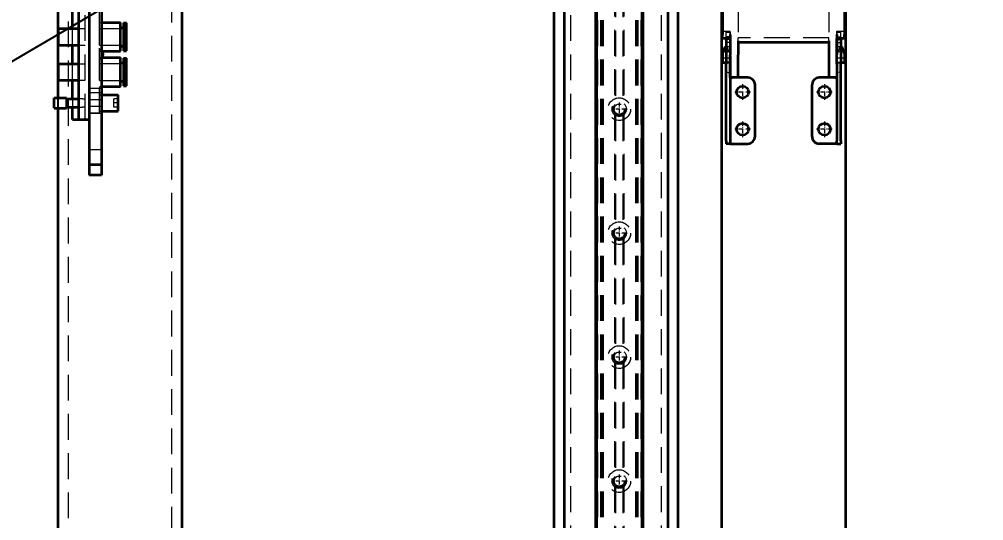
# Model space of a CAD drawing. Header units: millimetres. Extents: x -10155 to 20189, y -25550 to -22580.
# Drawn here: x -9715.1 to -9248.4, y -23604.2 to -23361.5 of the extents above; entities that cross this region are included whole.
import ezdxf

# ---------------------------------------------------------------- set-up
doc = ezdxf.new("R2010")
doc.units = ezdxf.units.MM
for name, pattern in [('CENTER-HOKUTO', [23, 20, -1, 1, -1]), ('DASHDOT', [18.5, 12, -3, 0.5, -3]), ('DASHSPACE', [30, 12, -18]), ('HIDDEN-HOKUTO', [3.8, 2.5, -1.3])]:
    doc.linetypes.add(name, pattern=pattern)
doc.layers.add('AM_7', color=2, linetype='CENTER-HOKUTO', lineweight=30)
doc.layers.add('AM_HID', color=1, linetype='HIDDEN-HOKUTO', lineweight=25)
doc.layers.add('word_dim', color=253, linetype='Continuous')
doc.styles.get("Standard").update_dxf_attribs({"font": 'romans.shx', "bigfont": 'bigfont.shx'})
doc.dimstyles.new('RS-1-5', dxfattribs={"dimscale": 5, "dimtxt": 3.5, "dimasz": 3, "dimexe": 1, "dimexo": 0, "dimgap": 1, "dimtad": 3, "dimdsep": 46, "dimtxsty": 'Standard', "dimblk1": 'OPEN', "dimblk2": 'OPEN', "dimsah": 1, "dimcen": 0, "dimclrd": 256, "dimclre": 256, "dimclrt": 3, "dimadec": 0, "dimazin": 0, "dimtfac": 1, "dimtmove": 0, "dimatfit": 3, "dimldrblk": 'OPEN', "dimfxl": 0, "dimtolj": 1, "dimtzin": 0, "dimarcsym": 0})

# ---------------------------------------------------------------- blocks, each defined once
blk = doc.blocks.new('_Open')
at = {"color": 0, "lineweight": -2}
for p, q in [((-1, 0.167), (0, 0)), ((-1, -0.167), (0, 0)), ((0, 0), (-1, 0))]:
    blk.add_line(p, q, dxfattribs=at)
blk = doc.blocks.new('*D754')
at = {"layer": 'DEFPOINTS', "color": 0, "ltscale": 2}
for p in [(-8616.25, -22750.69), (-9696.25, -23547.81), (-8616.25, -23589.18)]:
    blk.add_point(p, dxfattribs=at)
at = {"layer": 'word_dim', "lineweight": -2, "ltscale": 2}
for p, q in [((-9696.25, -23547.81), (-9696.25, -22745.69)), ((-8616.25, -23589.18), (-8616.25, -22745.69)), ((-9681.25, -22750.69), (-8631.25, -22750.69))]:
    blk.add_line(p, q, dxfattribs=at)
at = {"layer": 'word_dim', "lineweight": -2, "ltscale": 2, "xscale": 15, "yscale": 15, "zscale": 15, "rotation": 180}
blk.add_blockref('_Open', (-9696.25, -22750.69), dxfattribs=at)
at = {"layer": 'word_dim', "lineweight": -2, "ltscale": 2, "xscale": 15, "yscale": 15, "zscale": 15}
blk.add_blockref('_Open', (-8616.25, -22750.69), dxfattribs=at)
at = {"layer": 'word_dim', "color": 3, "ltscale": 2, "insert": (-9156.25, -22736.94), "char_height": 17.5, "attachment_point": 5}
blk.add_mtext('\\A1;1080', dxfattribs=at)
blk = doc.blocks.new('aa1')
for p, q in [((0, 0), (-1, 0)), ((-0.4, 0.067), (0, 0)), ((-0.4, -0.067), (0, 0))]:
    blk.add_line(p, q)
blk = doc.blocks.new('aa2')
blk.add_circle((0, 0), 1)
blk = doc.blocks.new('*D766')
at = {"layer": 'DEFPOINTS', "color": 0, "linetype": 'Continuous', "ltscale": 2}
for p in [(-9535.71, -23274.56), (-9926.47, -23504.05), (-9926.47, -23504.05)]:
    blk.add_point(p, dxfattribs=at)
at = {"layer": 'word_dim', "linetype": 'Continuous', "lineweight": -2, "ltscale": 2}
blk.add_line((-9568.05, -23293.55), (-9894.14, -23485.06), dxfattribs=at)
at = {"layer": 'word_dim', "linetype": 'Continuous', "lineweight": -2, "ltscale": 2, "xscale": 37.5, "yscale": 37.5, "zscale": 37.5}
for name, p, rotation in [('aa1', (-9535.71, -23274.56), 30.42543212803044), ('aa2', (-9926.47, -23504.05), 210.4254321280304)]:
    blk.add_blockref(name, p, dxfattribs=dict(at, rotation=rotation))
at = {"layer": 'word_dim', "color": 3, "linetype": 'Continuous', "ltscale": 2, "insert": (-9731.09, -23389.31), "char_height": 0.000005, "attachment_point": 5, "rotation": 30.4254}
blk.add_mtext('\\A1;453.17', dxfattribs=at)

msp = doc.modelspace()

# ---------------------------------------------------------------- linework, layer by layer
at = {"color": 7, "lineweight": 35}
for p, q in [((-9681.248, -23188.004), (-9681.248, -23432.004)), ((-9675.248, -23188.004), (-9675.248, -23432.004)), ((-9686.248, -23410.004), (-9686.248, -23211.004)), ((-9696.248, -23399.504), (-9696.248, -23355.004)), ((-9636.248, -23725.004), (-9636.248, -23355.504)), ((-9456.248, -23795.004), (-9456.248, -23355.504)), ((-9451.248, -23850.004), (-9451.248, -23355.504)), ((-9436.248, -23355.504), (-9436.248, -23850.004)), ((-9435.827, -23355.504), (-9435.827, -23850.004)), ((-9435.748, -23355.504), (-9435.748, -23849.004)), ((-9413.748, -23355.504), (-9413.748, -23849.004)), ((-9413.668, -23355.504), (-9413.668, -23850.004)), ((-9413.248, -23355.504), (-9413.248, -23850.004)), ((-9401.248, -23355.504), (-9401.248, -23850.004)), ((-9396.248, -23795.004), (-9396.248, -23355.504)), ((-9375.248, -23355.504), (-9375.248, -23783.004)), ((-9315.248, -23355.504), (-9315.248, -23783.004)), ((-9323.248, -23372.706), (-9367.248, -23372.706)), ((-9323.248, -23372.706), (-9367.248, -23372.706)), ((-9373.047, -23420.376), (-9373.047, -23383.067)), ((-9371.047, -23383.067), (-9371.047, -23420.376)), ((-9319.447, -23383.067), (-9319.447, -23420.376)), ((-9317.447, -23420.376), (-9317.447, -23383.067)), ((-9359.047, -23418.203), (-9359.047, -23393.203)), ((-9331.447, -23418.203), (-9331.447, -23393.203)), ((-9696.248, -23725.004), (-9696.248, -23404.504))]:
    msp.add_line(p, q, dxfattribs=at)
at = {"color": 7, "lineweight": 35, "ltscale": 0.225}
for p, q in [((-9689.248, -23366.004), (-9689.248, -23357.004)), ((-9689.248, -23383.004), (-9689.248, -23374.004))]:
    msp.add_line(p, q, dxfattribs=at)
at = {"color": 7, "lineweight": 35, "ltscale": 0.333121}
for p, q in [((-9374.748, -23355.504), (-9374.748, -23368.829)), ((-9315.748, -23355.504), (-9315.748, -23368.829))]:
    msp.add_line(p, q, dxfattribs=at)
at = {"color": 7, "lineweight": 35, "ltscale": 0.244995}
for p, q in [((-9696.047, -23366.004), (-9686.248, -23366.004)), ((-9696.047, -23374.004), (-9686.248, -23374.004)), ((-9696.047, -23383.004), (-9686.248, -23383.004)), ((-9696.047, -23391.004), (-9686.248, -23391.004))]:
    msp.add_line(p, q, dxfattribs=at)
at = {"color": 7, "lineweight": 35, "ltscale": 0.2}
for p, q in [((-9696.047, -23374.004), (-9696.047, -23366.004)), ((-9696.047, -23391.004), (-9696.047, -23383.004)), ((-9675.248, -23398.004), (-9667.248, -23398.004)), ((-9667.248, -23406.004), (-9667.248, -23398.004)), ((-9675.248, -23406.004), (-9667.248, -23406.004))]:
    msp.add_line(p, q, dxfattribs=at)
at = {"color": 7, "lineweight": 35, "ltscale": 0.227502}
for p, q in [((-9675.248, -23363.004), (-9666.147, -23363.004)), ((-9675.248, -23377.004), (-9666.147, -23377.004)), ((-9675.248, -23380.004), (-9666.147, -23380.004)), ((-9675.248, -23394.004), (-9666.147, -23394.004)), ((-9675.248, -23394.004), (-9666.147, -23394.004))]:
    msp.add_line(p, q, dxfattribs=at)
at = {"color": 7, "lineweight": 35, "ltscale": 0.35}
for p, q in [((-9666.147, -23377.004), (-9666.147, -23363.004)), ((-9666.147, -23394.004), (-9666.147, -23380.004))]:
    msp.add_line(p, q, dxfattribs=at)
at = {"color": 7, "lineweight": 35, "ltscale": 0.0375}
for p, q in [((-9666.147, -23365.504), (-9664.647, -23365.504)), ((-9664.647, -23363.254), (-9663.147, -23363.254)), ((-9666.147, -23374.504), (-9664.647, -23374.504)), ((-9666.147, -23374.504), (-9664.647, -23374.504)), ((-9664.647, -23376.754), (-9663.147, -23376.754)), ((-9664.647, -23376.754), (-9663.147, -23376.754)), ((-9664.647, -23380.254), (-9663.147, -23380.254)), ((-9666.147, -23382.504), (-9664.647, -23382.504)), ((-9666.147, -23391.504), (-9664.647, -23391.504)), ((-9666.147, -23391.504), (-9664.647, -23391.504)), ((-9664.647, -23393.754), (-9663.147, -23393.754)), ((-9664.647, -23393.754), (-9663.147, -23393.754))]:
    msp.add_line(p, q, dxfattribs=at)
at = {"color": 7, "lineweight": 35, "ltscale": 0.3375}
for p, q in [((-9664.647, -23363.254), (-9664.647, -23376.754)), ((-9663.147, -23376.754), (-9663.147, -23363.254)), ((-9664.647, -23380.254), (-9664.647, -23393.754)), ((-9663.147, -23393.754), (-9663.147, -23380.254))]:
    msp.add_line(p, q, dxfattribs=at)
at = {"color": 7, "lineweight": 35, "ltscale": 0.047917}
for p, q in [((-9374.748, -23370.745), (-9374.748, -23368.829)), ((-9315.748, -23370.745), (-9315.748, -23368.829))]:
    msp.add_line(p, q, dxfattribs=at)
at = {"color": 7, "lineweight": 35, "ltscale": 0.092505}
msp.add_line((-9371.047, -23370.745), (-9374.748, -23370.745), dxfattribs=at)
at = {"color": 7, "lineweight": 35, "ltscale": 0.042505}
msp.add_line((-9373.047, -23370.745), (-9374.748, -23370.745), dxfattribs=at)
at = {"color": 7, "lineweight": 35, "ltscale": 0.308032}
for p, q in [((-9373.047, -23370.745), (-9373.047, -23383.067)), ((-9319.447, -23383.067), (-9319.447, -23370.745)), ((-9317.447, -23370.745), (-9317.447, -23383.067))]:
    msp.add_line(p, q, dxfattribs=at)
at = {"color": 7, "lineweight": 35, "ltscale": 0.246855}
for p, q in [((-9371.047, -23368.829), (-9371.047, -23378.703)), ((-9319.447, -23368.829), (-9319.447, -23378.703))]:
    msp.add_line(p, q, dxfattribs=at)
at = {"color": 7, "lineweight": 35, "ltscale": 0.169096}
for p, q in [((-9367.248, -23371.939), (-9367.248, -23378.703)), ((-9323.248, -23371.939), (-9323.248, -23378.703))]:
    msp.add_line(p, q, dxfattribs=at)
at = {"color": 7, "lineweight": 35, "ltscale": 0.092493}
msp.add_line((-9315.748, -23370.745), (-9319.447, -23370.745), dxfattribs=at)
at = {"color": 7, "lineweight": 35, "ltscale": 0.042493}
msp.add_line((-9315.748, -23370.745), (-9317.447, -23370.745), dxfattribs=at)
at = {"color": 7, "lineweight": 35, "ltscale": 0.169995}
for p, q in [((-9696.047, -23374.004), (-9689.248, -23374.004)), ((-9696.047, -23391.004), (-9689.248, -23391.004))]:
    msp.add_line(p, q, dxfattribs=at)
at = {"color": 7, "lineweight": 35, "ltscale": 0.080811}
for p, q in [((-9374.647, -23377.687), (-9373.29, -23374.753)), ((-9317.205, -23374.753), (-9315.848, -23377.687))]:
    msp.add_line(p, q, dxfattribs=at)
at = {"color": 7, "lineweight": 35, "ltscale": 0.006079}
msp.add_line((-9373.29, -23374.753), (-9373.047, -23374.753), dxfattribs=at)
at = {"color": 7, "lineweight": 35, "ltscale": 0.006067}
msp.add_line((-9317.447, -23374.753), (-9317.205, -23374.753), dxfattribs=at)
at = {"color": 7, "lineweight": 35, "ltscale": 0.074998}
msp.add_line((-9675.24, -23377.004), (-9675.24, -23380.004), dxfattribs=at)
at = {"color": 7, "lineweight": 35, "ltscale": 0.217297}
msp.add_line((-9674.839, -23377.004), (-9666.147, -23377.004), dxfattribs=at)
at = {"color": 7, "lineweight": 35, "ltscale": 0.005956}
for p, q in [((-9374.647, -23377.687), (-9374.748, -23377.903)), ((-9315.748, -23377.903), (-9315.848, -23377.687))]:
    msp.add_line(p, q, dxfattribs=at)
at = {"color": 7, "lineweight": 35, "ltscale": 0.116251}
for p, q in [((-9374.748, -23377.903), (-9374.748, -23382.553)), ((-9315.748, -23377.903), (-9315.748, -23382.553))]:
    msp.add_line(p, q, dxfattribs=at)
at = {"color": 7, "lineweight": 35, "ltscale": 0.275}
for p, q in [((-9371.047, -23389.703), (-9371.047, -23378.703)), ((-9367.248, -23389.703), (-9367.248, -23378.703)), ((-9323.248, -23378.703), (-9323.248, -23389.703))]:
    msp.add_line(p, q, dxfattribs=at)
at = {"color": 7, "lineweight": 35, "ltscale": 0.097427}
msp.add_line((-9371.047, -23379.17), (-9371.047, -23383.067), dxfattribs=at)
at = {"color": 7, "lineweight": 35, "ltscale": 0.109085}
msp.add_line((-9319.447, -23383.066), (-9319.447, -23378.703), dxfattribs=at)
at = {"color": 7, "lineweight": 35, "ltscale": 0.016071}
msp.add_line((-9315.848, -23377.686), (-9316.118, -23377.103), dxfattribs=at)
at = {"color": 7, "lineweight": 35, "ltscale": 0.040002}
msp.add_line((-9373.047, -23382.653), (-9374.647, -23382.653), dxfattribs=at)
at = {"color": 7, "lineweight": 35, "ltscale": 0.03999}
msp.add_line((-9315.848, -23382.653), (-9317.447, -23382.653), dxfattribs=at)
at = {"color": 7, "lineweight": 35, "ltscale": 0.094995}
msp.add_line((-9367.248, -23389.703), (-9371.047, -23389.703), dxfattribs=at)
at = {"color": 7, "lineweight": 35, "ltscale": 0.025}
for p, q in [((-9371.047, -23389.703), (-9370.047, -23389.703)), ((-9320.447, -23389.703), (-9319.447, -23389.703))]:
    msp.add_line(p, q, dxfattribs=at)
at = {"color": 7, "lineweight": 35, "ltscale": 0.1875}
for p, q in [((-9362.547, -23389.703), (-9370.047, -23389.703)), ((-9320.447, -23389.703), (-9327.947, -23389.703)), ((-9370.047, -23421.703), (-9362.547, -23421.703)), ((-9320.447, -23421.703), (-9327.947, -23421.703))]:
    msp.add_line(p, q, dxfattribs=at)
at = {"color": 7, "lineweight": 35, "ltscale": 0.095007}
msp.add_line((-9319.447, -23389.703), (-9323.248, -23389.703), dxfattribs=at)
at = {"color": 7, "lineweight": 35, "ltscale": 0.22375}
msp.add_line((-9689.248, -23399.954), (-9689.248, -23391.004), dxfattribs=at)
at = {"color": 7, "lineweight": 35, "ltscale": 0.15}
for p, q in [((-9698.248, -23399.504), (-9692.248, -23399.504)), ((-9692.248, -23399.954), (-9686.248, -23399.954)), ((-9698.248, -23404.504), (-9692.248, -23404.504)), ((-9692.248, -23404.054), (-9686.248, -23404.054)), ((-9675.248, -23432.004), (-9681.248, -23432.004)), ((-9675.248, -23437.004), (-9681.248, -23437.004))]:
    msp.add_line(p, q, dxfattribs=at)
at = {"color": 7, "lineweight": 35, "ltscale": 0.125}
for p, q in [((-9698.248, -23404.504), (-9698.248, -23399.504)), ((-9692.248, -23399.504), (-9692.248, -23404.504)), ((-9686.248, -23410.004), (-9681.248, -23410.004)), ((-9681.248, -23432.004), (-9681.248, -23437.004)), ((-9675.248, -23432.004), (-9675.248, -23437.004))]:
    msp.add_line(p, q, dxfattribs=at)
at = {"color": 7, "lineweight": 35, "ltscale": 0.148749}
msp.add_line((-9689.248, -23410.004), (-9689.248, -23404.054), dxfattribs=at)
at = {"color": 7, "lineweight": 35, "ltscale": 0.075}
msp.add_line((-9689.248, -23410.004), (-9686.248, -23410.004), dxfattribs=at)
at = {"color": 7, "lineweight": 35, "ltscale": 0.03318}
for p, q in [((-9373.047, -23420.376), (-9373.047, -23421.703)), ((-9317.447, -23420.376), (-9317.447, -23421.703))]:
    msp.add_line(p, q, dxfattribs=at)
at = {"color": 7, "lineweight": 35, "ltscale": 0.050024}
msp.add_line((-9371.046, -23421.703), (-9373.047, -23421.703), dxfattribs=at)
at = {"color": 7, "lineweight": 35, "ltscale": 0.03317}
for p, q in [((-9371.047, -23420.376), (-9371.047, -23421.702)), ((-9319.447, -23421.702), (-9319.447, -23420.376))]:
    msp.add_line(p, q, dxfattribs=at)
at = {"color": 7, "lineweight": 35, "ltscale": 2.44141e-05}
msp.add_line((-9371.046, -23421.703), (-9371.047, -23421.703), dxfattribs=at)
at = {"color": 7, "lineweight": 35, "ltscale": 0.024976}
msp.add_line((-9371.046, -23421.703), (-9370.047, -23421.703), dxfattribs=at)
at = {"color": 7, "lineweight": 35, "ltscale": 0.024963}
msp.add_line((-9319.449, -23421.703), (-9320.447, -23421.703), dxfattribs=at)
at = {"color": 7, "lineweight": 35, "ltscale": 3.66211e-05}
msp.add_line((-9319.449, -23421.703), (-9319.447, -23421.703), dxfattribs=at)
at = {"color": 7, "lineweight": 35, "ltscale": 0.050037}
msp.add_line((-9319.449, -23421.703), (-9317.447, -23421.703), dxfattribs=at)
at = {"color": 7, "lineweight": 35}
for centre in [(-9365.047, -23396.703), (-9325.447, -23396.703), (-9365.047, -23414.703), (-9325.447, -23414.703)]:
    msp.add_circle(centre, 2.9, dxfattribs=at)
at = {"color": 7, "linetype": 'DASHSPACE', "lineweight": 13}
for centre in [(-9424.748, -23405.004), (-9424.748, -23465.004), (-9424.748, -23525.004), (-9424.748, -23585.004)]:
    msp.add_circle(centre, 3, dxfattribs=at)
at = {"color": 7, "lineweight": 35}
for centre, radius, start, end in [((-9678.547, -23378.504), 4, 337.9758, 22.02442), ((-9374.647, -23382.553), 0.1, 179.99999, 270), ((-9315.848, -23382.553), 0.1, 270, 0), ((-9362.547, -23393.203), 3.5, 0, 90), ((-9327.947, -23393.203), 3.5, 90, 179.99999), ((-9362.547, -23418.203), 3.5, 270, 0), ((-9327.947, -23418.203), 3.5, 179.99999, 270)]:
    msp.add_arc(centre, radius, start, end, dxfattribs=at)
at = {"layer": 'AM_7', "color": 2, "linetype": 'DASHDOT', "lineweight": 13, "ltscale": 0.188499}
for p, q in [((-9365.047, -23392.933), (-9365.047, -23400.473)), ((-9325.447, -23392.933), (-9325.447, -23400.473)), ((-9365.047, -23410.933), (-9365.047, -23418.473)), ((-9325.447, -23410.933), (-9325.447, -23418.473))]:
    msp.add_line(p, q, dxfattribs=at)
at = {"layer": 'AM_7', "color": 2, "linetype": 'DASHDOT', "lineweight": 13, "ltscale": 0.188501}
for p, q in [((-9361.277, -23396.703), (-9368.817, -23396.703)), ((-9321.677, -23396.703), (-9329.217, -23396.703)), ((-9361.277, -23414.703), (-9368.817, -23414.703)), ((-9321.677, -23414.703), (-9329.217, -23414.703))]:
    msp.add_line(p, q, dxfattribs=at)
at = {"layer": 'AM_7', "color": 2, "linetype": 'DASHDOT', "lineweight": 13, "ltscale": 0.159802}
for p, q in [((-9424.748, -23401.808), (-9424.748, -23408.2)), ((-9421.551, -23405.004), (-9427.943, -23405.004)), ((-9421.551, -23465.004), (-9427.943, -23465.004)), ((-9424.748, -23461.808), (-9424.748, -23468.2)), ((-9421.551, -23525.004), (-9427.943, -23525.004)), ((-9424.748, -23521.808), (-9424.748, -23528.2)), ((-9424.748, -23581.808), (-9424.748, -23588.2)), ((-9421.551, -23585.004), (-9427.943, -23585.004))]:
    msp.add_line(p, q, dxfattribs=at)
at = {"layer": 'AM_HID', "color": 1, "lineweight": 13, "ltscale": 5}
for p, q in [((-9435.839, -23020.004), (-9435.839, -23850.004)), ((-9435.248, -23020.004), (-9435.248, -23850.004)), ((-9433.783, -23020.004), (-9433.783, -23850.004)), ((-9433.781, -23020.004), (-9433.781, -23850.004)), ((-9433.158, -23020.004), (-9433.158, -23850.004)), ((-9432.547, -23020.004), (-9432.547, -23850.004)), ((-9416.947, -23020.004), (-9416.947, -23850.004)), ((-9416.337, -23020.004), (-9416.337, -23850.004)), ((-9415.714, -23020.004), (-9415.714, -23850.004)), ((-9415.712, -23020.004), (-9415.712, -23850.004)), ((-9414.248, -23020.004), (-9414.248, -23850.004)), ((-9413.656, -23020.004), (-9413.656, -23850.004)), ((-9691.248, -23850.004), (-9691.248, -23025.004)), ((-9448.248, -23847.004), (-9448.248, -23023.004)), ((-9404.248, -23847.004), (-9404.248, -23023.004)), ((-9641.248, -23800.004), (-9641.248, -23075.004)), ((-9683.248, -23410.004), (-9683.248, -23211.004)), ((-9681.248, -23410.004), (-9681.248, -23211.004)), ((-9676.248, -23407.004), (-9676.248, -23214.004)), ((-9426.998, -23347.685), (-9426.998, -23402.323)), ((-9426.498, -23348.035), (-9426.498, -23401.973)), ((-9422.998, -23348.035), (-9422.998, -23401.973)), ((-9422.498, -23347.685), (-9422.498, -23402.323)), ((-9367.248, -23355.224), (-9367.248, -23370.441)), ((-9323.248, -23355.224), (-9323.248, -23370.441)), ((-9696.047, -23366.004), (-9689.248, -23366.004)), ((-9689.248, -23374.004), (-9689.248, -23366.004)), ((-9686.248, -23366.004), (-9683.248, -23366.004)), ((-9676.248, -23363.004), (-9666.147, -23363.004)), ((-9676.248, -23363.004), (-9675.248, -23363.004)), ((-9676.248, -23365.939), (-9663.147, -23365.939)), ((-9676.248, -23365.939), (-9663.147, -23365.939)), ((-9676.248, -23374.069), (-9676.248, -23365.939)), ((-9666.147, -23365.504), (-9664.647, -23365.504)), ((-9664.647, -23363.254), (-9663.147, -23363.254)), ((-9374.748, -23367.203), (-9371.047, -23367.203)), ((-9371.047, -23368.946), (-9371.047, -23367.203)), ((-9319.447, -23368.946), (-9319.447, -23367.203)), ((-9319.447, -23367.203), (-9315.748, -23367.203)), ((-9373.047, -23367.703), (-9373.047, -23367.81)), ((-9373.047, -23367.703), (-9371.047, -23367.703)), ((-9373.047, -23370.035), (-9373.047, -23367.81)), ((-9371.047, -23367.81), (-9373.047, -23367.81)), ((-9373.047, -23370.035), (-9373.047, -23370.745)), ((-9371.047, -23370.035), (-9373.047, -23370.035)), ((-9371.047, -23370.745), (-9373.047, -23370.745)), ((-9371.047, -23371.276), (-9373.047, -23371.276)), ((-9371.047, -23367.703), (-9371.047, -23367.81)), ((-9371.047, -23367.81), (-9371.047, -23370.035)), ((-9371.047, -23370.035), (-9371.047, -23379.17)), ((-9367.248, -23371.938), (-9367.248, -23370.441)), ((-9323.248, -23370.441), (-9367.248, -23370.441)), ((-9323.248, -23370.441), (-9367.248, -23370.441)), ((-9323.248, -23371.938), (-9323.248, -23370.441)), ((-9319.447, -23367.703), (-9317.447, -23367.703)), ((-9319.447, -23367.81), (-9319.447, -23367.703)), ((-9319.447, -23367.81), (-9317.447, -23367.81)), ((-9319.447, -23367.81), (-9319.447, -23370.035)), ((-9319.447, -23370.035), (-9317.447, -23370.035)), ((-9319.447, -23370.745), (-9319.447, -23370.035)), ((-9317.447, -23370.745), (-9319.447, -23370.745)), ((-9319.447, -23371.276), (-9317.447, -23371.276)), ((-9317.447, -23367.703), (-9317.447, -23367.81)), ((-9317.447, -23370.035), (-9317.447, -23367.81)), ((-9317.447, -23370.035), (-9317.447, -23370.745)), ((-9686.248, -23374.004), (-9683.248, -23374.004)), ((-9676.248, -23374.069), (-9663.147, -23374.069)), ((-9676.248, -23374.069), (-9663.147, -23374.069)), ((-9675.24, -23376.254), (-9676.248, -23376.254)), ((-9675.24, -23376.254), (-9675.24, -23380.754)), ((-9675.24, -23376.254), (-9675.24, -23377.004)), ((-9371.047, -23372.793), (-9373.047, -23372.793)), ((-9373.047, -23374.703), (-9371.047, -23374.703)), ((-9373.047, -23374.753), (-9371.047, -23374.753)), ((-9319.447, -23372.793), (-9317.447, -23372.793)), ((-9319.447, -23374.703), (-9317.447, -23374.703)), ((-9319.447, -23374.753), (-9317.447, -23374.753)), ((-9676.248, -23377.004), (-9674.839, -23377.004)), ((-9676.248, -23377.004), (-9675.248, -23377.004)), ((-9676.248, -23380.004), (-9666.147, -23380.004)), ((-9676.248, -23380.004), (-9675.248, -23380.004)), ((-9675.24, -23380.754), (-9676.248, -23380.754)), ((-9675.24, -23380.004), (-9675.24, -23380.754)), ((-9664.647, -23380.254), (-9663.147, -23380.254)), ((-9374.377, -23377.103), (-9374.748, -23377.903)), ((-9371.047, -23380.303), (-9374.748, -23380.303)), ((-9374.377, -23377.103), (-9371.047, -23377.103)), ((-9371.047, -23377.103), (-9371.047, -23380.303)), ((-9319.447, -23380.303), (-9319.447, -23377.103)), ((-9319.447, -23377.103), (-9316.118, -23377.103)), ((-9315.748, -23380.303), (-9319.447, -23380.303)), ((-9696.047, -23383.004), (-9689.248, -23383.004)), ((-9689.248, -23391.004), (-9689.248, -23383.004)), ((-9686.248, -23383.004), (-9683.248, -23383.004)), ((-9676.248, -23382.939), (-9663.147, -23382.939)), ((-9676.248, -23382.939), (-9663.147, -23382.939)), ((-9676.248, -23391.069), (-9676.248, -23382.939)), ((-9666.147, -23382.504), (-9664.647, -23382.504)), ((-9371.047, -23382.653), (-9373.047, -23382.653)), ((-9371.047, -23382.703), (-9373.047, -23382.703)), ((-9317.447, -23382.653), (-9319.447, -23382.653)), ((-9317.447, -23382.703), (-9319.447, -23382.703)), ((-9319.447, -23389.703), (-9319.447, -23383.066)), ((-9686.248, -23391.004), (-9683.248, -23391.004)), ((-9675.248, -23395.004), (-9681.248, -23395.004)), ((-9676.248, -23391.069), (-9663.147, -23391.069)), ((-9676.248, -23391.069), (-9663.147, -23391.069)), ((-9676.248, -23394.004), (-9675.248, -23394.004)), ((-9676.248, -23394.004), (-9675.248, -23394.004)), ((-9696.248, -23404.504), (-9696.248, -23399.504)), ((-9689.248, -23400.268), (-9689.248, -23399.954)), ((-9681.248, -23397.004), (-9675.248, -23397.004)), ((-9676.248, -23398.004), (-9675.248, -23398.004)), ((-9667.248, -23400.004), (-9669.248, -23400.004)), ((-9669.248, -23402.004), (-9669.248, -23400.004)), ((-9689.248, -23400.268), (-9689.248, -23403.74)), ((-9689.248, -23404.054), (-9689.248, -23403.74)), ((-9681.248, -23400.383), (-9675.248, -23400.383)), ((-9681.248, -23400.383), (-9675.248, -23400.383)), ((-9681.248, -23403.625), (-9675.248, -23403.625)), ((-9681.248, -23403.625), (-9675.248, -23403.625)), ((-9667.248, -23402.004), (-9669.248, -23402.004)), ((-9667.248, -23402.004), (-9669.248, -23402.004)), ((-9669.248, -23404.004), (-9669.248, -23402.004)), ((-9667.248, -23404.004), (-9669.248, -23404.004)), ((-9676.248, -23407.004), (-9681.248, -23407.004)), ((-9681.248, -23407.004), (-9675.248, -23407.004)), ((-9676.248, -23406.004), (-9675.248, -23406.004)), ((-9426.998, -23407.685), (-9426.998, -23462.323)), ((-9426.498, -23408.035), (-9426.498, -23461.973)), ((-9422.998, -23408.035), (-9422.998, -23461.973)), ((-9422.498, -23407.685), (-9422.498, -23462.323)), ((-9681.248, -23424.504), (-9675.248, -23424.504)), ((-9675.248, -23432.004), (-9681.248, -23432.004)), ((-9426.998, -23467.685), (-9426.998, -23522.323)), ((-9426.498, -23468.035), (-9426.498, -23521.973)), ((-9422.998, -23468.035), (-9422.998, -23521.973)), ((-9422.498, -23467.685), (-9422.498, -23522.323)), ((-9426.998, -23527.685), (-9426.998, -23582.323)), ((-9426.498, -23528.035), (-9426.498, -23581.973)), ((-9422.998, -23528.035), (-9422.998, -23581.973)), ((-9422.498, -23527.685), (-9422.498, -23582.323)), ((-9426.998, -23587.685), (-9426.998, -23642.323)), ((-9426.498, -23588.035), (-9426.498, -23641.973)), ((-9422.998, -23588.035), (-9422.998, -23641.973)), ((-9422.498, -23587.685), (-9422.498, -23642.323))]:
    msp.add_line(p, q, dxfattribs=at)
for points in [[(-9373.047, -23372.378), (-9373.01, -23372.971), (-9372.909, -23373.574), (-9372.759, -23374.197), (-9372.358, -23375.458), (-9371.871, -23376.736), (-9371.047, -23378.703)], [(-9317.447, -23372.378), (-9317.485, -23372.971), (-9317.585, -23373.574), (-9317.736, -23374.197), (-9318.137, -23375.458), (-9318.624, -23376.736), (-9319.447, -23378.703)], [(-9371.047, -23382.203), (-9371.726, -23382.206), (-9372.252, -23382.236), (-9372.486, -23382.279), (-9372.768, -23382.403), (-9372.957, -23382.635), (-9373.037, -23382.96), (-9373.047, -23383.203)], [(-9319.447, -23382.203), (-9318.769, -23382.206), (-9318.242, -23382.236), (-9318.009, -23382.279), (-9317.727, -23382.403), (-9317.538, -23382.635), (-9317.458, -23382.96), (-9317.447, -23383.203)], [(-9373.047, -23386.203), (-9373.034, -23386.467), (-9372.987, -23386.695), (-9372.893, -23386.88), (-9372.748, -23387.016), (-9372.553, -23387.108), (-9372.393, -23387.148), (-9372.029, -23387.19), (-9371.713, -23387.2), (-9371.047, -23387.203)], [(-9317.447, -23386.203), (-9317.471, -23386.541), (-9317.507, -23386.69), (-9317.602, -23386.879), (-9317.747, -23387.016), (-9317.943, -23387.108), (-9318.192, -23387.163), (-9318.776, -23387.2), (-9319.447, -23387.203)]]:
    msp.add_lwpolyline(points, dxfattribs=at)
for centre, radius in [((-9424.748, -23405.004), 5.5), ((-9424.748, -23405.004), 3.5), ((-9424.748, -23405.004), 2.458), ((-9424.748, -23465.004), 5.5), ((-9424.748, -23465.004), 3.5), ((-9424.748, -23465.004), 2.458), ((-9424.748, -23525.004), 5.5), ((-9424.748, -23525.004), 3.5), ((-9424.748, -23525.004), 2.458), ((-9424.748, -23585.004), 5.5), ((-9424.748, -23585.004), 3.5), ((-9424.748, -23585.004), 2.458)]:
    msp.add_circle(centre, radius, dxfattribs=at)
for start, end in [(22.02442, 34.22886), (325.77114, 337.9758)]:
    msp.add_arc((-9678.547, -23378.504), 4, start, end, dxfattribs=at)
for start_param, end_param in [(1.5707963, 2.1314115), (1.0101811, 1.5707963), (4.1517738, 4.712389), (4.712389, 5.2730042)]:
    msp.add_ellipse((-9686.248, -23402.004), major_axis=(5.642, 0), ratio=0.3633333, start_param=start_param, end_param=end_param, dxfattribs=at)

# ---------------------------------------------------------------- dimensions: what is measured, and where the dimension line sits
at = {"layer": 'word_dim', "ltscale": 2}
dim = msp.add_linear_dim(base=(-8616.248, -22750.69), p1=(-9696.248, -23547.806), p2=(-8616.248, -23589.18), dimstyle='RS-1-5', dxfattribs=at)
dim.commit()
dim.dimension.update_dxf_attribs({"geometry": '*D754', "text_midpoint": (-9156.248, -22736.94)})
at = {"layer": 'word_dim', "color": 3, "linetype": 'Continuous', "ltscale": 2}
dim = msp.add_aligned_dim(p1=(-9535.713, -23274.56), p2=(-9926.474, -23504.051), distance=0, dimstyle='RS-1-5', override={"dimtxt": 1e-06, "dimasz": 7.5, "dimgap": 0, "dimblk1": 'aa1', "dimblk2": 'aa2', "dimse1": 1, "dimse2": 1}, dxfattribs=at)
dim.commit()
dim.dimension.update_dxf_attribs({"geometry": '*D766', "text_midpoint": (-9731.094, -23389.305)})

doc.saveas('drawing.dxf')
